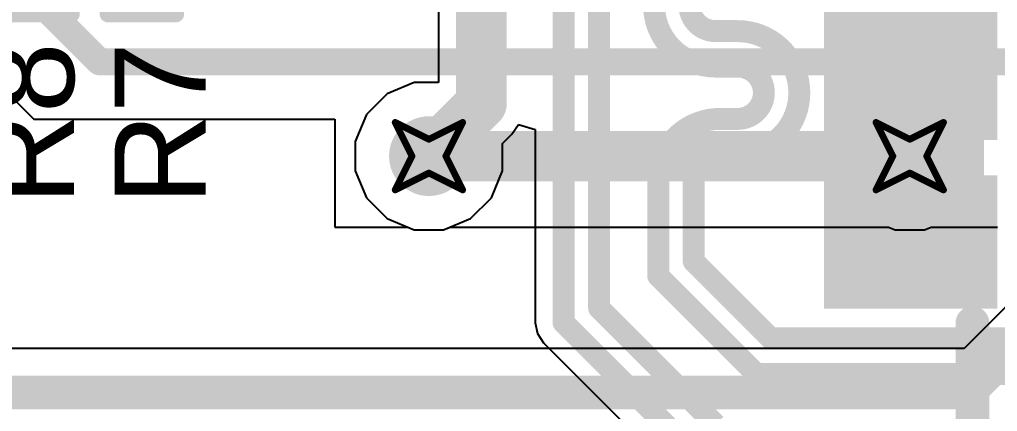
# Model space of a CAD drawing. Header units: inches. Extents: x -6 to 328, y -12 to 81.
# Drawn here: x 22.62 to 29.97, y 4.73 to 7.68 of the extents above; entities that cross this region are included whole.
import ezdxf

# ---------------------------------------------------------------- set-up
doc = ezdxf.new("R2010")
doc.units = ezdxf.units.IN
for name, color, linetype in [('Bottom Layer', 5, 'Continuous'), ('Drill Drawing', 1, 'Continuous'), ('Top Layer', 1, 'Continuous'), ('Top Overlay', 2, 'Continuous'), ('Top Paste', 8, 'Continuous'), ('Top Solder', 216, 'Continuous'), ('Via Holes', 16, 'Continuous')]:
    doc.layers.add(name, color=color, linetype=linetype)
doc.styles.add('Arial', font='', dxfattribs={"height": 0.2})
doc.styles.get('Arial').set_extended_font_data('Arial')

# ---------------------------------------------------------------- blocks, each defined once
blk = doc.blocks.new('R___0201_25')
at = {"layer": 'Top Layer'}
for points in [[(-0.41, 0.185), (-0.14, 0.185), (-0.14, -0.185), (-0.41, -0.185)], [(0.14, 0.185), (0.41, 0.185), (0.41, -0.185), (0.14, -0.185)]]:
    blk.add_hatch(color=1, dxfattribs=at).paths.add_polyline_path(points)
at = {"layer": 'Top Paste'}
for points in [[(-0.41, 0.185), (-0.14, 0.185), (-0.14, -0.185), (-0.41, -0.185)], [(0.14, 0.185), (0.41, 0.185), (0.41, -0.185), (0.14, -0.185)]]:
    blk.add_hatch(color=8, dxfattribs=at).paths.add_polyline_path(points)
at = {"layer": 'Top Solder'}
for points in [[(-0.465, 0.24), (-0.085, 0.24), (-0.085, -0.24), (-0.465, -0.24)], [(0.085, 0.24), (0.465, 0.24), (0.465, -0.24), (0.085, -0.24)]]:
    blk.add_hatch(color=216, dxfattribs=at).paths.add_polyline_path(points)
at = {"layer": 'Top Overlay', "const_width": 0.127}
for points in [[(0.4826, 0.254), (-0.4826, 0.254)], [(-0.4826, -0.254), (-0.4826, 0.254)], [(0.4826, -0.254), (0.4826, 0.254)], [(0.4826, -0.254), (-0.4826, -0.254)]]:
    blk.add_lwpolyline(points, dxfattribs=at)
at = {"layer": 'Top Overlay', "const_width": 0.0635}
for points in [[(-0.5143, 0.254, 1), (-0.4508, 0.254, 1)], [(-0.5143, 0.254, 1), (-0.4508, 0.254, 1)], [(0.4508, 0.254, 1), (0.5143, 0.254, 1)], [(0.4508, 0.254, 1), (0.5143, 0.254, 1)], [(-0.5143, -0.254, 1), (-0.4508, -0.254, 1)], [(-0.5143, -0.254, 1), (-0.4508, -0.254, 1)], [(0.4508, -0.254, 1), (0.5143, -0.254, 1)], [(0.4508, -0.254, 1), (0.5143, -0.254, 1)]]:
    blk.add_lwpolyline(points, format="xyb", close=True, dxfattribs=at)
blk = doc.blocks.new('R___0201_26')
at = {"layer": 'Top Layer'}
for points in [[(-0.41, 0.185), (-0.14, 0.185), (-0.14, -0.185), (-0.41, -0.185)], [(0.14, 0.185), (0.41, 0.185), (0.41, -0.185), (0.14, -0.185)]]:
    blk.add_hatch(color=1, dxfattribs=at).paths.add_polyline_path(points)
at = {"layer": 'Top Paste'}
for points in [[(-0.41, 0.185), (-0.14, 0.185), (-0.14, -0.185), (-0.41, -0.185)], [(0.14, 0.185), (0.41, 0.185), (0.41, -0.185), (0.14, -0.185)]]:
    blk.add_hatch(color=8, dxfattribs=at).paths.add_polyline_path(points)
at = {"layer": 'Top Solder'}
for points in [[(-0.465, 0.24), (-0.085, 0.24), (-0.085, -0.24), (-0.465, -0.24)], [(0.085, 0.24), (0.465, 0.24), (0.465, -0.24), (0.085, -0.24)]]:
    blk.add_hatch(color=216, dxfattribs=at).paths.add_polyline_path(points)
at = {"layer": 'Top Overlay', "const_width": 0.127}
for points in [[(0.4826, 0.254), (-0.4826, 0.254)], [(-0.4826, -0.254), (-0.4826, 0.254)], [(0.4826, -0.254), (0.4826, 0.254)], [(0.4826, -0.254), (-0.4826, -0.254)]]:
    blk.add_lwpolyline(points, dxfattribs=at)
at = {"layer": 'Top Overlay', "const_width": 0.0635}
for points in [[(-0.5143, 0.254, 1), (-0.4508, 0.254, 1)], [(-0.5143, 0.254, 1), (-0.4508, 0.254, 1)], [(0.4508, 0.254, 1), (0.5143, 0.254, 1)], [(0.4508, 0.254, 1), (0.5143, 0.254, 1)], [(-0.5143, -0.254, 1), (-0.4508, -0.254, 1)], [(-0.5143, -0.254, 1), (-0.4508, -0.254, 1)], [(0.4508, -0.254, 1), (0.5143, -0.254, 1)], [(0.4508, -0.254, 1), (0.5143, -0.254, 1)]]:
    blk.add_lwpolyline(points, format="xyb", close=True, dxfattribs=at)
blk = doc.blocks.new('M55_6013242R_44')
at = {"layer": 'Top Layer'}
for points in [[(-9.925, 3.3), (-9.125, 3.3), (-9.125, 2.2), (-9.925, 2.2)], [(-8.655, 3.3), (-7.855, 3.3), (-7.855, 2.2), (-8.655, 2.2)]]:
    blk.add_hatch(color=1, dxfattribs=at).paths.add_polyline_path(points)
at = {"layer": 'Top Paste'}
for points in [[(-9.925, 3.3), (-9.125, 3.3), (-9.125, 2.2), (-9.925, 2.2)], [(-8.655, 3.3), (-7.855, 3.3), (-7.855, 2.2), (-8.655, 2.2)]]:
    blk.add_hatch(color=8, dxfattribs=at).paths.add_polyline_path(points)
at = {"layer": 'Top Solder'}
for points in [[(-10.0266, 3.4016), (-9.0234, 3.4016), (-9.0234, 2.0984), (-10.0266, 2.0984)], [(-8.7566, 3.4016), (-7.7534, 3.4016), (-7.7534, 2.0984), (-8.7566, 2.0984)]]:
    blk.add_hatch(color=216, dxfattribs=at).paths.add_polyline_path(points)
at = {"layer": 'Top Overlay', "const_width": 0.254}
blk.add_lwpolyline([(-11.2014, 2.286), (-10.1346, 2.286)], dxfattribs=at)
at = {"layer": 'Top Overlay', "const_width": 0.127}
blk.add_lwpolyline([(-10.1981, 2.286, 1), (-10.0711, 2.286, 1)], format="xyb", close=True, dxfattribs=at)

msp = doc.modelspace()

# ---------------------------------------------------------------- hatches: boundary and pattern name
at = {"layer": 'Bottom Layer'}
h = msp.add_hatch(color=5, dxfattribs=at)
edge = h.paths.add_edge_path()
edge.add_arc((25.6946, 6.6548), 0.3, 0, 360)
h = msp.add_hatch(color=5, dxfattribs=at)
edge = h.paths.add_edge_path()
edge.add_arc((29.3116, 6.6548), 0.3, 0, 360)
at = {"layer": 'Top Layer'}
msp.add_hatch(color=1, dxfattribs=at).paths.add_polyline_path([(28.769, 5.608), (29.869, 5.608), (29.869, 7.678), (28.769, 7.678)])
h = msp.add_hatch(color=1, dxfattribs=at)
edge = h.paths.add_edge_path()
edge.add_arc((25.6946, 6.6548), 0.3, 0, 360)
h = msp.add_hatch(color=1, dxfattribs=at)
edge = h.paths.add_edge_path()
edge.add_arc((29.3116, 6.6548), 0.3, 0, 360)
at = {"layer": 'Via Holes'}
h = msp.add_hatch(color=7, dxfattribs=at)
edge = h.paths.add_edge_path()
edge.add_arc((25.6946, 6.6548), 0.15, 0, 360)
h = msp.add_hatch(color=7, dxfattribs=at)
edge = h.paths.add_edge_path()
edge.add_arc((29.3116, 6.6548), 0.15, 0, 360)

# ---------------------------------------------------------------- linework, layer by layer
at = {"layer": 'Bottom Layer'}
for p, q in [((21.528, 8.128), (22.7218, 6.9342)), ((22.7218, 6.9342), (24.9877, 6.9342)), ((24.9877, 6.9342), (24.9877, 6.1214)), ((24.9877, 6.1214), (25.5347, 6.1214)), ((25.5347, 6.1214), (25.5844, 6.1008)), ((25.8048, 6.1008), (25.8545, 6.1214)), ((25.8545, 6.1214), (26.9163, 6.1214)), ((26.9163, 6.1214), (29.1517, 6.1214)), ((29.1517, 6.1214), (29.2014, 6.1008)), ((29.4218, 6.1008), (29.4715, 6.1214)), ((29.4715, 6.1214), (29.972, 6.1214)), ((25.5844, 6.1008), (25.8048, 6.1008)), ((29.2014, 6.1008), (29.4218, 6.1008)), ((30.1572, 5.6441), (29.72, 5.207)), ((29.72, 5.207), (22.352, 5.207))]:
    msp.add_line(p, q, dxfattribs=at)
for points, const_width in [([(22.098, 8.4836), (23.2168, 7.3648)], 0.2032), ([(23.2168, 7.3648), (30.4979, 7.3648)], 0.2032), ([(25.6946, 6.6548), (29.3116, 6.6548)], 0.381), ([(29.7561, 4.8768), (30.3403, 5.461)], 0.254), ([(20.5544, 4.8768), (29.7561, 4.8768)], 0.254)]:
    msp.add_lwpolyline(points, dxfattribs=dict(at, const_width=const_width))
for points, const_width in [([(23.166, 7.3648, 1), (23.2676, 7.3648, 1)], 0.1016), ([(23.166, 7.3648, 1), (23.2676, 7.3648, 1)], 0.1016), ([(25.5993, 6.6548, 1), (25.7898, 6.6548, 1)], 0.1905), ([(29.2163, 6.6548, 1), (29.4068, 6.6548, 1)], 0.1905), ([(29.6926, 4.8768, 1), (29.8196, 4.8768, 1)], 0.127), ([(29.6926, 4.8768, 1), (29.8196, 4.8768, 1)], 0.127)]:
    msp.add_lwpolyline(points, format="xyb", close=True, dxfattribs=dict(at, const_width=const_width))
at = {"layer": 'Drill Drawing', "const_width": 0.0508}
for points in [[(25.4406, 6.9088), (25.6946, 6.7818)], [(25.4406, 6.9088), (25.5676, 6.6548)], [(25.6946, 6.7818), (25.9486, 6.9088)], [(25.8216, 6.6548), (25.9486, 6.9088)], [(29.0576, 6.9088), (29.3116, 6.7818)], [(29.0576, 6.9088), (29.1846, 6.6548)], [(29.3116, 6.7818), (29.5656, 6.9088)], [(29.4386, 6.6548), (29.5656, 6.9088)], [(25.4406, 6.4008), (25.5676, 6.6548)], [(25.8216, 6.6548), (25.9486, 6.4008)], [(29.0576, 6.4008), (29.1846, 6.6548)], [(29.4386, 6.6548), (29.5656, 6.4008)], [(25.4406, 6.4008), (25.6946, 6.5278)], [(25.6946, 6.5278), (25.9486, 6.4008)], [(29.0576, 6.4008), (29.3116, 6.5278)], [(29.3116, 6.5278), (29.5656, 6.4008)]]:
    msp.add_lwpolyline(points, dxfattribs=at)
at = {"layer": 'Drill Drawing', "const_width": 0.0254}
for points in [[(25.4279, 6.9088, 1), (25.4533, 6.9088, 1)], [(25.4279, 6.9088, 1), (25.4533, 6.9088, 1)], [(25.9359, 6.9088, 1), (25.9613, 6.9088, 1)], [(25.9359, 6.9088, 1), (25.9613, 6.9088, 1)], [(29.0449, 6.9088, 1), (29.0703, 6.9088, 1)], [(29.0449, 6.9088, 1), (29.0703, 6.9088, 1)], [(29.5529, 6.9088, 1), (29.5783, 6.9088, 1)], [(29.5529, 6.9088, 1), (29.5783, 6.9088, 1)], [(25.6819, 6.7818, 1), (25.7073, 6.7818, 1)], [(25.6819, 6.7818, 1), (25.7073, 6.7818, 1)], [(29.2989, 6.7818, 1), (29.3243, 6.7818, 1)], [(29.2989, 6.7818, 1), (29.3243, 6.7818, 1)], [(25.5549, 6.6548, 1), (25.5803, 6.6548, 1)], [(25.5549, 6.6548, 1), (25.5803, 6.6548, 1)], [(25.8089, 6.6548, 1), (25.8343, 6.6548, 1)], [(25.8089, 6.6548, 1), (25.8343, 6.6548, 1)], [(29.1719, 6.6548, 1), (29.1973, 6.6548, 1)], [(29.1719, 6.6548, 1), (29.1973, 6.6548, 1)], [(29.4259, 6.6548, 1), (29.4513, 6.6548, 1)], [(29.4259, 6.6548, 1), (29.4513, 6.6548, 1)], [(25.6819, 6.5278, 1), (25.7073, 6.5278, 1)], [(25.6819, 6.5278, 1), (25.7073, 6.5278, 1)], [(29.2989, 6.5278, 1), (29.3243, 6.5278, 1)], [(29.2989, 6.5278, 1), (29.3243, 6.5278, 1)], [(25.4279, 6.4008, 1), (25.4533, 6.4008, 1)], [(25.4279, 6.4008, 1), (25.4533, 6.4008, 1)], [(25.9359, 6.4008, 1), (25.9613, 6.4008, 1)], [(25.9359, 6.4008, 1), (25.9613, 6.4008, 1)], [(29.0449, 6.4008, 1), (29.0703, 6.4008, 1)], [(29.0449, 6.4008, 1), (29.0703, 6.4008, 1)], [(29.5529, 6.4008, 1), (29.5783, 6.4008, 1)], [(29.5529, 6.4008, 1), (29.5783, 6.4008, 1)]]:
    msp.add_lwpolyline(points, format="xyb", close=True, dxfattribs=at)
at = {"layer": 'Top Layer'}
for p, q in [((25.7662, 10.2913), (25.7662, 7.2088)), ((25.5844, 7.2088), (25.3808, 7.1245)), ((25.7662, 7.2088), (25.5844, 7.2088)), ((25.3808, 7.1245), (25.2249, 6.9686)), ((25.2249, 6.9686), (25.1406, 6.765)), ((26.3188, 6.8212), (26.3674, 6.894)), ((26.3674, 6.894), (26.4944, 6.8555)), ((26.4944, 6.8555), (26.4944, 5.4013)), ((26.2486, 6.751), (26.3188, 6.8212)), ((25.1406, 6.765), (25.1406, 6.5446)), ((26.2486, 6.5446), (26.2486, 6.751)), ((25.1406, 6.5446), (25.2249, 6.341)), ((26.1643, 6.341), (26.2486, 6.5446)), ((25.2249, 6.341), (25.3808, 6.1851)), ((26.0084, 6.1851), (26.1643, 6.341)), ((25.3808, 6.1851), (25.5844, 6.1008)), ((25.8048, 6.1008), (26.0084, 6.1851)), ((25.5844, 6.1008), (25.8048, 6.1008)), ((26.4944, 5.4013), (26.5107, 5.3196)), ((26.5107, 5.3196), (26.557, 5.2503)), ((26.557, 5.2503), (27.5896, 4.2177))]:
    msp.add_line(p, q, dxfattribs=at)
for points, const_width in [([(26.9748, 5.5118), (26.9748, 12.6746)], 0.1651), ([(26.7081, 5.4013), (26.7081, 12.5641)], 0.1651), ([(26.0899, 7.0501), (26.0899, 10.4549)], 0.381), ([(27.8511, 7.5955), (28.0173, 7.5955)], 0.1651), ([(27.8511, 7.3288), (28.0173, 7.3288)], 0.1651), ([(25.6946, 6.6548), (26.0899, 7.0501)], 0.381), ([(28.2142, 7.1319), (28.2142, 7.1319)], 0.1651), ([(28.4809, 7.1319), (28.4809, 7.1319)], 0.1651), ([(27.8828, 6.9351), (28.0173, 6.9351)], 0.1651), ([(27.8828, 6.6684), (28.0173, 6.6684)], 0.1651), ([(27.4193, 5.7536), (27.4193, 6.4715)], 0.1651), ([(27.686, 5.8641), (27.686, 6.4715)], 0.1651), ([(27.686, 5.8641), (27.9549, 5.5952)], 0.1651), ([(27.4193, 5.7536), (27.5777, 5.5952)], 0.1651), ([(27.5777, 5.5952), (28.1564, 5.0165)], 0.1651), ([(27.9549, 5.5952), (28.2669, 5.2832)], 0.1651), ([(26.9748, 5.5118), (27.8511, 4.6355)], 0.1651), ([(26.7081, 5.4013), (27.7406, 4.3688)], 0.1651), ([(28.2669, 5.2832), (30.166, 5.2832)], 0.1651), ([(28.1564, 5.0165), (30.2765, 5.0165)], 0.1651)]:
    msp.add_lwpolyline(points, dxfattribs=dict(at, const_width=const_width))
at = {"layer": 'Top Layer', "const_width": 0.1651}
for points in [[(27.8511, 7.3288, -0.414214), (27.3876, 7.7923)], [(27.8511, 7.5955, -0.414214), (27.6543, 7.7923)], [(28.0173, 7.5955, -0.414214), (28.4809, 7.1319)], [(28.0173, 7.3288, -0.414214), (28.2142, 7.1319)], [(28.2142, 7.1319, -0.414214), (28.0173, 6.9351)], [(28.4809, 7.1319, -0.414214), (28.0173, 6.6684)], [(27.4193, 6.4715, -0.414214), (27.8828, 6.9351)], [(27.686, 6.4715, -0.414214), (27.8828, 6.6684)]]:
    msp.add_lwpolyline(points, format="xyb", dxfattribs=at)
at = {"layer": 'Top Layer'}
for points, const_width in [([(27.8098, 7.5955, 1), (27.8924, 7.5955, 1)], 0.0825), ([(27.8098, 7.5955, 1), (27.8924, 7.5955, 1)], 0.0825), ([(27.9761, 7.5955, 1), (28.0586, 7.5955, 1)], 0.0825), ([(27.9761, 7.5955, 1), (28.0586, 7.5955, 1)], 0.0825), ([(27.8098, 7.3288, 1), (27.8924, 7.3288, 1)], 0.0825), ([(27.8098, 7.3288, 1), (27.8924, 7.3288, 1)], 0.0825), ([(27.9761, 7.3288, 1), (28.0586, 7.3288, 1)], 0.0825), ([(27.9761, 7.3288, 1), (28.0586, 7.3288, 1)], 0.0825), ([(25.9947, 7.0501, 1), (26.1852, 7.0501, 1)], 0.1905), ([(25.9947, 7.0501, 1), (26.1852, 7.0501, 1)], 0.1905), ([(28.1729, 7.1319, 1), (28.2555, 7.1319, 1)], 0.0825), ([(28.1729, 7.1319, 1), (28.2555, 7.1319, 1)], 0.0825), ([(28.1729, 7.1319, 1), (28.2555, 7.1319, 1)], 0.0825), ([(28.1729, 7.1319, 1), (28.2555, 7.1319, 1)], 0.0825), ([(28.4396, 7.1319, 1), (28.5222, 7.1319, 1)], 0.0825), ([(28.4396, 7.1319, 1), (28.5222, 7.1319, 1)], 0.0825), ([(28.4396, 7.1319, 1), (28.5222, 7.1319, 1)], 0.0825), ([(28.4396, 7.1319, 1), (28.5222, 7.1319, 1)], 0.0825), ([(27.8416, 6.9351, 1), (27.9241, 6.9351, 1)], 0.0825), ([(27.8416, 6.9351, 1), (27.9241, 6.9351, 1)], 0.0825), ([(27.9761, 6.9351, 1), (28.0586, 6.9351, 1)], 0.0825), ([(27.9761, 6.9351, 1), (28.0586, 6.9351, 1)], 0.0825), ([(25.5993, 6.6548, 1), (25.7898, 6.6548, 1)], 0.1905), ([(27.8416, 6.6684, 1), (27.9241, 6.6684, 1)], 0.0825), ([(27.8416, 6.6684, 1), (27.9241, 6.6684, 1)], 0.0825), ([(27.9761, 6.6684, 1), (28.0586, 6.6684, 1)], 0.0825), ([(27.9761, 6.6684, 1), (28.0586, 6.6684, 1)], 0.0825), ([(27.378, 6.4715, 1), (27.4606, 6.4715, 1)], 0.0825), ([(27.378, 6.4715, 1), (27.4606, 6.4715, 1)], 0.0825), ([(27.6447, 6.4715, 1), (27.7273, 6.4715, 1)], 0.0825), ([(27.6447, 6.4715, 1), (27.7273, 6.4715, 1)], 0.0825), ([(27.6447, 5.8641, 1), (27.7273, 5.8641, 1)], 0.0825), ([(27.6447, 5.8641, 1), (27.7273, 5.8641, 1)], 0.0825), ([(27.378, 5.7536, 1), (27.4606, 5.7536, 1)], 0.0825), ([(27.378, 5.7536, 1), (27.4606, 5.7536, 1)], 0.0825), ([(27.5364, 5.5952, 1), (27.619, 5.5952, 1)], 0.0825), ([(27.5364, 5.5952, 1), (27.619, 5.5952, 1)], 0.0825), ([(27.9136, 5.5952, 1), (27.9961, 5.5952, 1)], 0.0825), ([(27.9136, 5.5952, 1), (27.9961, 5.5952, 1)], 0.0825), ([(26.9335, 5.5118, 1), (27.0161, 5.5118, 1)], 0.0825), ([(26.9335, 5.5118, 1), (27.0161, 5.5118, 1)], 0.0825), ([(26.6668, 5.4013, 1), (26.7494, 5.4013, 1)], 0.0825), ([(26.6668, 5.4013, 1), (26.7494, 5.4013, 1)], 0.0825), ([(28.2256, 5.2832, 1), (28.3081, 5.2832, 1)], 0.0825), ([(28.2256, 5.2832, 1), (28.3081, 5.2832, 1)], 0.0825), ([(28.1151, 5.0165, 1), (28.1977, 5.0165, 1)], 0.0825), ([(28.1151, 5.0165, 1), (28.1977, 5.0165, 1)], 0.0825)]:
    msp.add_lwpolyline(points, format="xyb", close=True, dxfattribs=dict(at, const_width=const_width))

# ---------------------------------------------------------------- block references
for name, p, rotation in [('M55_6013242R_44', (32.069, 15.533), 90), ('R___0201_25', (22.7506, 8.207), 270), ('R___0201_26', (23.5356, 8.207), 270)]:
    msp.add_blockref(name, p, dxfattribs=dict(rotation=rotation))

# ---------------------------------------------------------------- texts
at = {"layer": 'Top Overlay', "style": 'Arial'}
for s, p in [('R8', (23.025, 6.2867)), ('R7', (24.0156, 6.2867))]:
    msp.add_text(s, height=0.6858, rotation=90, dxfattribs=at).set_placement(p)

doc.saveas('drawing.dxf')
